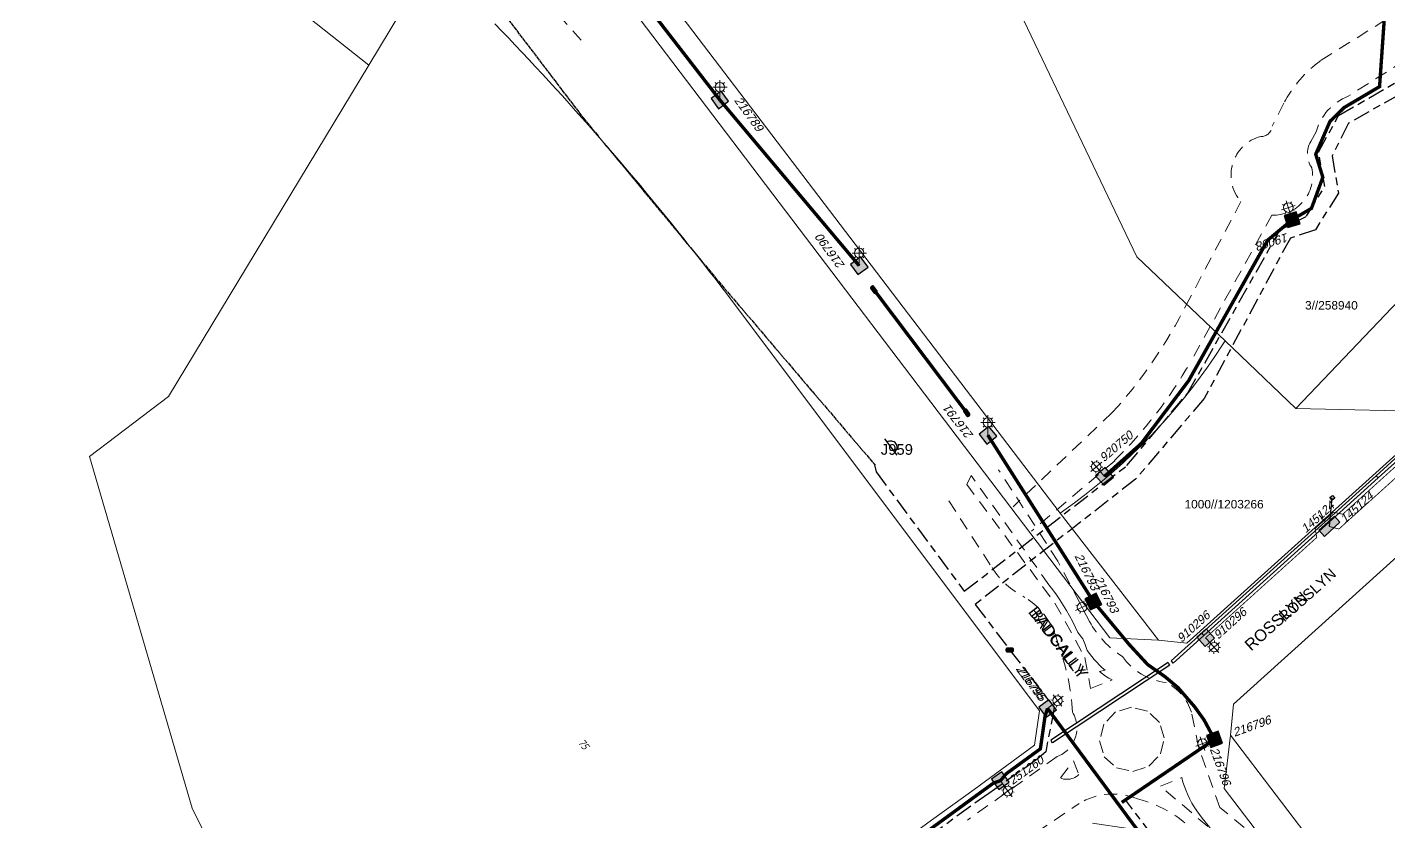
# Model space of a CAD drawing. Header units: metres. Extents: x 296308 to 298462, y 6229542 to 6231092.
# Drawn here: x 297027.9 to 297348.8, y 6230265.8 to 6230453.2 of the extents above; entities that cross this region are included whole.
import ezdxf
from ezdxf.enums import TextEntityAlignment as Align

# ---------------------------------------------------------------- set-up
doc = ezdxf.new("R2010")
doc.units = ezdxf.units.M
for name, pattern in [('Cable Exist OH', [1, 1, 0]), ('Cable Exist UG', [8.2, 4, -1.2, 1.8, -1.2]), ('Dash', [5, 3, -2]), ('IECLCENT', [15.5, 9.5, -2, 2, -2])]:
    doc.linetypes.add(name, pattern=pattern)
doc.layers.get('0').update_dxf_attribs({"color": 6})
for name, color, linetype, lineweight in [('Cadastre Developer_SP_EXT', 9, 'Continuous', 5), ('Cadastre Land Parcels_SP_EXT', 9, 'Continuous', 5), ('Cadastre Roads_SP_EXT', 94, 'Continuous', 15)]:
    doc.layers.add(name, color=color, linetype=linetype, lineweight=lineweight)
for name, color, linetype in [('Duct_SP_EXT', 7, 'Continuous'), ('Equip_HV_EXT', 7, 'Continuous'), ('Equip_SL_EXT', 7, 'Continuous'), ('Equip_SP_HV_EXT', 7, 'Continuous'), ('Equip_SP_SL_EXT', 7, 'Continuous'), ('Mains_HV_EXT', 7, 'Continuous'), ('Mains_LV_EXT', 7, 'Continuous'), ('Mains_LV_SL_EXT', 7, 'Continuous'), ('Mains_SL_EXT', 7, 'Continuous'), ('Notes_LV_MISC', 7, 'Continuous'), ('Notes_SP_MISC', 7, 'Continuous'), ('Services_SP_EXT', 7, 'Continuous'), ('SupportsUG_SP_LV_EXT', 7, 'Continuous'), ('SupportsUG_SP_LV_SL_EXT', 7, 'Continuous')]:
    doc.layers.add(name, color=color, linetype=linetype)
doc.styles.add('COLUMN_LABEL', font='arial.ttf')
doc.styles.add('iecARIAL', font='arial.ttf', dxfattribs={"height": 2})
doc.styles.add('ieISOCP', font='isocp.shx')
doc.styles.add('POLE_LABEL', font='arial.ttf')
doc.styles.get("Standard").update_dxf_attribs({"font": 'arial.ttf'})

# ---------------------------------------------------------------- blocks, each defined once
blk = doc.blocks.new('COLUMN_EXT')
blk.add_hatch(color=256).paths.add_polyline_path([(-1.49, 1.48), (-1.49, -1.49), (1.48, -1.49), (1.48, 1.48)])
blk.add_lwpolyline([(-1.49, -1.49), (1.48, -1.49), (1.48, 1.48), (-1.49, 1.48)], close=True)
at = {"style": 'COLUMN_LABEL', "oblique": 15, "flags": 8}
blk.add_attdef('ASSET_NUM', text='', height=2, dxfattribs=at).set_placement((2, 2), align=Align.BOTTOM_LEFT)
at = {"flags": 9}
for tag, style, p in [('STRUCTURE_PLANT_NUMBER', 'POLE_LABEL', (1.81, 0.03)), ('STREET_CODE', 'COLUMN_LABEL', (1.81, -0.2))]:
    blk.add_attdef(tag, text='', height=0.2, dxfattribs=dict(at, style=style)).set_placement(p, align=Align.MIDDLE_LEFT)
at = {"flags": 1}
blk.add_attdef('Z', (1.81, -2.35), '', height=0.2, dxfattribs=at)
at = {"flags": 9}
for tag, p in [('COLUMN_TYPE', (1.81, -0.4)), ('OWNED_BY', (1.81, -0.6)), ('STATE', (1.81, -0.8)), ('USAGE', (1.81, -1)), ('STREETNAME', (1.81, -1.6)), ('SUBURB', (1.81, -1.8)), ('LEGEND', (1.81, -1.2)), ('LOCATION', (1.81, -1.4)), ('NOTES', (1.81, -2))]:
    blk.add_attdef(tag, text='', height=0.2, dxfattribs=at).set_placement(p, align=Align.MIDDLE_LEFT)
blk = doc.blocks.new('PILLAR_EXT')
blk.add_hatch(color=256).paths.add_polyline_path([(-2.475, 0.99), (-2.475, -0.99), (2.475, -0.99), (2.475, 0.99)])
blk.add_lwpolyline([(-2.475, -0.99), (2.475, -0.99), (2.475, 0.99), (-2.475, 0.99)], close=True)
at = {"style": 'iecARIAL', "oblique": 15, "flags": 8}
blk.add_attdef('ASSET_NUM', text='', height=2, dxfattribs=at).set_placement((1.5, 3.5), align=Align.BOTTOM_LEFT)
for tag, p, flags in [('OWNED_BY', (0, -0.2), 9), ('STATE', (0, -0.4), 9), ('SUPPORT_TYPE', (0, -0.6), 9), ('STREETNAME', (0, -1.8), 9), ('SUBURB', (0, -2), 1), ('USAGE', (0, -0.8), 9), ('LEGEND', (0, -1), 9), ('LOCATION', (0, -1.2), 9), ('NOTES', (0, -1.4), 9), ('PARENT', (0, -1.6), 9)]:
    blk.add_attdef(tag, p, '', height=0.2, dxfattribs=dict(flags=flags))
blk = doc.blocks.new('*U169')
at = {"lineweight": 15}
for p, q in [((-1.46, 5.46), (-1.06, 5.06)), ((0, 1.75), (0, 6.25)), ((1.46, 5.46), (1.06, 5.06)), ((-2.25, 4), (2.25, 4)), ((-1.46, 2.54), (-1.06, 2.94)), ((0, 0), (0, 2.5)), ((1.46, 2.54), (1.06, 2.94))]:
    blk.add_line(p, q, dxfattribs=at)
blk.add_circle((0, 4), 1.5, dxfattribs=at)
at = {"style": 'iecARIAL', "oblique": 15, "flags": 9}
blk.add_attdef('ASSET_NUM', text='', height=2, dxfattribs=at).set_placement((1.5, 1.5), align=Align.BOTTOM_RIGHT)
for tag, p, height, flags in [('OPERATING_VOLTAGE', (0.98, -1.65), 0.2, 9), ('ORIENTATION', (0.98, -1.85), 0.2, 9), ('OWNED_BY', (0.98, -2.05), 0.2, 9), ('STATE', (0.98, -2.25), 0.2, 9), ('CONSTRUCTED_VOLTAGE', (0.98, -0.65), 0.2, 9), ('CONTROL_TYPE', (0.98, -0.85), 0.2, 9), ('LANTERN_PURPOSE', (0.98, -1.05), 0.2, 9), ('LANTERN_TYPE', (0.98, -1.25), 0.2, 9), ('NO_PHASES', (0.98, -1.45), 0.2, 9), ('USAGE', (0.98, -2.45), 0.2, 9), ('CEXIST', (0.98, -2.65), 0.2, 9), ('CNEW', (0.98, -2.85), 0.2, 9), ('CNUMBER', (0.98, -3.05), 0.2, 9), ('CREMOVE', (0.98, -3.25), 0.2, 9), ('CREPLACE', (0.98, -3.45), 0.2, 9), ('LKINGHEIGHT', (0.98, -3.65), 0.2, 9), ('LBRACKET', (0.98, -3.85), 0.2, 9), ('LBRACKETVOCAB', (0.98, -4.05), 0.2, 9), ('LCATEGORY', (0.98, -4.25), 0.2, 9), ('LCHARGE1', (0.98, -4.45), 0.2, 9), ('LNUMBER', (2.18, -3.25), 2.5, 8), ('LCHARGE1PERCENT', (0.98, -4.65), 0.2, 9), ('LCHARGE2', (0.98, -4.85), 0.2, 9), ('LCHARGE2PERCENT', (0.98, -5.05), 0.2, 9), ('LCHARGE3', (0.98, -5.25), 0.2, 9), ('LCHARGE3PERCENT', (0.98, -5.45), 0.2, 9), ('LEXIST', (0.98, -5.65), 0.2, 9), ('LLAMP', (0.98, -5.85), 0.2, 9), ('LLAMPVOCAB', (0.98, -6.05), 0.2, 9), ('LMAST', (0.98, -6.25), 0.2, 9), ('LMASTVOCAB', (0.98, -6.45), 0.2, 9), ('LNEW', (0.98, -6.65), 0.2, 9), ('LANTNUMBER', (0.98, -6.85), 0.2, 9), ('LOUTREACH', (0.98, -7.25), 0.2, 9), ('LOUTREACHVOCAB', (0.98, -7.45), 0.2, 9), ('LRATECODE', (0.98, -7.65), 0.2, 9), ('LREMOVE', (0.98, -7.85), 0.2, 9), ('LREPLACE', (0.98, -8.05), 0.2, 9), ('LTYPE', (0.98, -8.25), 0.2, 9), ('LTYPEVOCAB', (0.98, -8.45), 0.2, 9), ('LEGEND', (0.98, -8.65), 0.2, 9), ('STREETNAME', (0.98, -9.25), 0.2, 9), ('SUBURB', (0.98, -9.45), 0.2, 1), ('LOCATION', (0.98, -8.85), 0.2, 9), ('NOTES', (0.98, -9.05), 0.2, 9)]:
    blk.add_attdef(tag, p, '', height=height, dxfattribs=dict(flags=flags))
blk = doc.blocks.new('CCP_EXT')
blk.add_wipeout([(0, 0.57), (0.57, 0), (0, -0.57), (-0.57, 0)])
blk.add_lwpolyline([(-0.57, 0), (0, 0.57), (0.57, 0), (0, -0.57), (-0.57, 0)])
at = {"flags": 1}
blk.add_attdef('Z', (0, 0), '', height=0.2, dxfattribs=at)
at = {"flags": 9}
for tag, p in [('CCP_TYPE', (0, 0)), ('CONSTRUCTED_VOLTAGE', (0, -0.2)), ('OPERATING_VOLTAGE', (0, -0.6)), ('ORIENTATION', (0, -0.8)), ('OWNED_BY', (0, -1)), ('STATE', (0, -1.8)), ('NO_PHASES', (0, -0.4)), ('USAGE', (0, -1.2)), ('LEGEND', (0, -1.4)), ('LIFE_SUPPORT', (0, -1.6)), ('NOTES', (0, -2))]:
    blk.add_attdef(tag, text='', height=0.2, dxfattribs=at).set_placement(p, align=Align.MIDDLE_LEFT)
blk = doc.blocks.new('HV_STJ_EXT')
h = blk.add_hatch(color=256)
edge = h.paths.add_edge_path()
edge.add_ellipse((-0.59, 0.13), major_axis=(0.226, 0.226), ratio=1, start_angle=45, end_angle=135)
edge.add_line((-0.91, 0.13), (-0.91, -0.13))
edge.add_ellipse((-0.59, -0.13), major_axis=(0.226, 0.226), ratio=1, start_angle=135, end_angle=225)
edge.add_line((-0.59, -0.45), (0.59, -0.45))
edge.add_ellipse((0.59, -0.13), major_axis=(-0.226, 0.226), ratio=1, start_angle=135, end_angle=225)
edge.add_line((0.91, -0.13), (0.91, 0.13))
edge.add_ellipse((0.59, 0.13), major_axis=(-0.226, 0.226), ratio=1, start_angle=225, end_angle=315)
edge.add_line((0.59, 0.45), (-0.59, 0.45))
blk.add_lwpolyline([(-0.91, 0.13), (-0.91, -0.13, 0.414214), (-0.59, -0.45), (0.59, -0.45, 0.414214), (0.91, -0.13), (0.91, 0.13, 0.414214), (0.59, 0.45), (-0.59, 0.45, 0.414214)], format="xyb", close=True)
for tag, flags, p in [('ORIENTATION', 9, (1.5, 0)), ('Z', 1, (1.5, -0.8)), ('USAGE', 9, (1.5, -0.2)), ('LEGEND', 9, (1.5, -0.4)), ('NOTES', 9, (1.5, -0.6))]:
    blk.add_attdef(tag, text='', height=0.2, dxfattribs=dict(flags=flags)).set_placement(p, align=Align.MIDDLE_LEFT)
blk = doc.blocks.new('SL_STJ_EXT')
h = blk.add_hatch(color=256)
edge = h.paths.add_edge_path()
edge.add_ellipse((-0.59, 0.13), major_axis=(0.226, 0.226), ratio=1, start_angle=45, end_angle=135)
edge.add_line((-0.91, 0.13), (-0.91, -0.13))
edge.add_ellipse((-0.59, -0.13), major_axis=(0.226, 0.226), ratio=1, start_angle=135, end_angle=225)
edge.add_line((-0.59, -0.45), (0.59, -0.45))
edge.add_ellipse((0.59, -0.13), major_axis=(-0.226, 0.226), ratio=1, start_angle=135, end_angle=225)
edge.add_line((0.91, -0.13), (0.91, 0.13))
edge.add_ellipse((0.59, 0.13), major_axis=(-0.226, 0.226), ratio=1, start_angle=225, end_angle=315)
edge.add_line((0.59, 0.45), (-0.59, 0.45))
blk.add_lwpolyline([(-0.91, 0.13), (-0.91, -0.13, 0.414214), (-0.59, -0.45), (0.59, -0.45, 0.414214), (0.91, -0.13), (0.91, 0.13, 0.414214), (0.59, 0.45), (-0.59, 0.45, 0.414214)], format="xyb", close=True)
at = {"flags": 1}
blk.add_attdef('Z', (0, 0), '', height=0.2, dxfattribs=at)
at = {"flags": 9}
for tag, p in [('ORIENTATION', (0, 0)), ('USAGE', (0, -0.2)), ('LEGEND', (0, -0.4)), ('NOTES', (0, -0.6))]:
    blk.add_attdef(tag, text='', height=0.2, dxfattribs=at).set_placement(p, align=Align.MIDDLE_LEFT)
blk = doc.blocks.new('HV_USL_CLOSED_EXT')
blk.add_line((2.4, 5.5), (-2.4, 5.5))
blk.add_lwpolyline([(1.44, 5.5, 0.414214), (0, 6.94, 0.414214), (-1.44, 5.5)], format="xyb")
for tag, height, flags, p in [('ASSET_NUM', 2.5, 8, (2, 2)), ('STREET_CODE', 0.2, 9, (1.5, 0)), ('ACTUAL_STATUS', 0.2, 9, (1.5, -0.2)), ('CONSTRUCTED_VOLTAGE', 0.2, 9, (1.5, -0.4)), ('OPERATING_VOLTAGE', 0.2, 9, (1.5, -0.8)), ('ORIENTATION', 0.2, 9, (1.5, -1)), ('OWNED_BY', 0.2, 9, (1.5, -1.2)), ('OPERATED_BY', 0.2, 9, (1.5, -1.4)), ('STATE', 0.2, 9, (1.5, -1.8)), ('SWITCH_TYPE', 0.2, 9, (1.5, -2)), ('STREETNAME', 0.2, 9, (1.5, -2.8)), ('SUBURB', 0.2, 9, (1.5, -3)), ('NO_PHASES', 0.2, 9, (1.5, -0.6)), ('MAINTAINED_BY', 0.2, 9, (1.5, -1.6)), ('USAGE', 0.2, 9, (1.5, -2.2)), ('LEGEND', 0.2, 9, (1.5, -2.4)), ('LOCATION', 0.2, 9, (1.5, -2.6)), ('NOTES', 0.2, 9, (1.5, -3.2)), ('Z', 0.2, 1, (1.5, -3.6)), ('LABEL_ALIGNMENT', 0.2, 9, (1.5, -3.4))]:
    blk.add_attdef(tag, text='', height=height, dxfattribs=dict(flags=flags)).set_placement(p, align=Align.MIDDLE_LEFT)

msp = doc.modelspace()

# ---------------------------------------------------------------- linework, layer by layer
at = {"layer": 'Cadastre Developer_SP_EXT', "linetype": 'Dash'}
for points in [[(297158.44, 6230450.07, 0.02924), (297134.79, 6230474.04)], [(297332.74, 6230445.29, 0.109988), (297324.01, 6230435.24)], [(297339.23, 6230436.91, 0.233641), (297331.65, 6230428.49)], [(297321.31, 6230429.81, -0.412485), (297318.6, 6230427.41)], [(297318.6, 6230427.41, 0.55485), (297313.94, 6230412.05)], [(297330.4, 6230426.22, 0.29293), (297330.62, 6230420.01)], [(297330.62, 6230420.01, -0.491471), (297321.23, 6230408.86)], [(297301.19, 6230387.94, -0.06832), (297283.62, 6230362.31)], [(297301.99, 6230374.09, -0.06821), (297284.13, 6230350.98)], [(297255.26, 6230325.75, 0.132165), (297262.97, 6230318.74)], [(297262.97, 6230318.74, -0.206761), (297270.84, 6230307.7)], [(297286.03, 6230304.79, -0.130994), (297278.25, 6230313.06)], [(297270.84, 6230307.7, -0.077461), (297274.23, 6230291.68)], [(297296.34, 6230298.68, -0.217454), (297286.03, 6230304.79)], [(297302.26, 6230291.7, 0.197576), (297296.34, 6230298.68)], [(297274.23, 6230291.68, -0.468519), (297270.63, 6230281.21)], [(297275.8, 6230270.11, -0.240504), (297289.58, 6230271.23)], [(297289.58, 6230271.23, -0.159566), (297304.25, 6230262.08)]]:
    msp.add_lwpolyline(points, format="xyb", dxfattribs=at)
for points in [[(297352.31, 6230457.62), (297332.74, 6230445.29)], [(297360.91, 6230450.55), (297339.23, 6230436.91)], [(297324.01, 6230435.24), (297321.31, 6230429.81)], [(297331.65, 6230428.49), (297330.4, 6230426.22)], [(297313.94, 6230412.05), (297301.19, 6230387.94)], [(297321.23, 6230408.86), (297301.99, 6230374.09)], [(297283.62, 6230362.31), (297260.21, 6230340.11)], [(297278.25, 6230313.06), (297270.79, 6230327.26), (297256.81, 6230348.83)], [(297284.19, 6230350.94), (297264.56, 6230334.38)], [(297283.59, 6230299.28), (297282.8, 6230299.71), (297282.04, 6230300.18), (297281.29, 6230300.69), (297280.57, 6230301.23), (297281.94, 6230301.54), (297281.26, 6230302.15), (297280.61, 6230302.78), (297279.98, 6230303.43), (297279.37, 6230304.1), (297278.79, 6230304.79), (297278.23, 6230305.5), (297277.69, 6230306.23), (297277.19, 6230307.6), (297276.65, 6230308.97), (297275.46, 6230310.45), (297274.84, 6230311.78), (297274.2, 6230313.1), (297273.51, 6230314.39), (297272.8, 6230315.66), (297272.04, 6230316.92), (297271.25, 6230318.15), (297270.43, 6230319.36), (297269.58, 6230320.55), (297268.69, 6230321.71), (297250.33, 6230347.5), (297249.3, 6230345.37), (297270.1, 6230317.4), (297277.18, 6230304.57), (297278.46, 6230297.29), (297283.59, 6230299.28)], [(297245.08, 6230341.51), (297255.26, 6230325.75)], [(297295.86, 6230285.59), (297294.73, 6230289.27), (297291.91, 6230291.93), (297288.15, 6230292.87), (297284.4, 6230291.76), (297281.64, 6230288.84), (297280.63, 6230284.95), (297281.7, 6230281.18), (297284.59, 6230278.53), (297288.49, 6230277.71), (297292.26, 6230278.92), (297294.99, 6230281.84), (297295.86, 6230285.59)], [(297407.6, 6230146.61), (297318.53, 6230261.28), (297308.97, 6230269.24), (297303.96, 6230283.35), (297302.26, 6230291.7)], [(297270.63, 6230281.21), (297249.48, 6230266.24)], [(297271.39, 6230276.17), (297274.5, 6230280.19), (297275.71, 6230276.95), (297275.44, 6230276.7), (297275.14, 6230276.48), (297274.82, 6230276.29), (297274.47, 6230276.13), (297274.1, 6230276), (297273.72, 6230275.92), (297273.33, 6230275.86), (297272.93, 6230275.85), (297272.53, 6230275.86), (297272.12, 6230275.92), (297271.71, 6230276), (297271.39, 6230276.17)], [(297294.94, 6230274.26), (297299.97, 6230276.26), (297300.26, 6230275.21), (297300.6, 6230274.17), (297300.99, 6230273.16), (297301.42, 6230272.17), (297301.89, 6230271.2), (297302.4, 6230270.25), (297302.94, 6230269.32), (297303.52, 6230268.41), (297304.13, 6230267.52), (297304.78, 6230266.66), (297305.47, 6230265.81), (297306.19, 6230264.96), (297411.55, 6230131.93)], [(297406.3, 6230135.38), (297306.15, 6230264.7), (297294.94, 6230274.26)], [(297257.47, 6230257.78), (297275.8, 6230270.11)]]:
    msp.add_lwpolyline(points, dxfattribs=at)
at = {"layer": 'Cadastre Land Parcels_SP_EXT', "linetype": 'Continuous'}
for points in [[(297093.58, 6230215.02), (297066.74, 6230269.05), (297042.55, 6230351.98), (297061.18, 6230366.07), (297108.37, 6230444.24), (297038.05, 6230499.94)], [(297038.05, 6230499.94), (297108.37, 6230444.24), (297123.23, 6230468.85)], [(297171.14, 6230470.12), (297271.33, 6230338.62), (297274.67, 6230341.06), (297277.07, 6230342.86), (297279.44, 6230344.71), (297281.76, 6230346.61), (297284.04, 6230348.57), (297286.28, 6230350.57), (297288.47, 6230352.62), (297290.62, 6230354.71), (297292.72, 6230356.85), (297294.78, 6230359.04), (297296.79, 6230361.27), (297298.75, 6230363.55), (297300.66, 6230365.86), (297302.51, 6230368.22), (297304.32, 6230370.62), (297306.07, 6230373.05), (297307.77, 6230375.53), (297309.42, 6230378.04), (297310.18, 6230379.23), (297289.4, 6230399.05), (297249.89, 6230481.75)], [(297249.89, 6230481.75), (297289.4, 6230399.05), (297310.18, 6230379.23), (297326.91, 6230363.28), (297356.02, 6230393.86), (297387.45, 6230459.06)], [(297123.23, 6230468.85), (297108.37, 6230444.24), (297061.18, 6230366.07), (297042.55, 6230351.98), (297066.74, 6230269.05), (297093.58, 6230215.02)], [(297216.08, 6230247.98), (297241.03, 6230266.18), (297251.02, 6230273.48), (297265.26, 6230283.87), (297266.42, 6230291.97), (297192.72, 6230390.28), (297191.31, 6230392.13), (297189.89, 6230393.98), (297188.46, 6230395.83), (297187.03, 6230397.67), (297185.59, 6230399.51), (297184.15, 6230401.34), (297182.69, 6230403.17), (297181.24, 6230404.99), (297179.77, 6230406.81), (297178.31, 6230408.62), (297176.83, 6230410.43), (297175.35, 6230412.23), (297173.86, 6230414.03), (297172.37, 6230415.82), (297170.87, 6230417.61), (297169.37, 6230419.39), (297167.86, 6230421.17), (297166.34, 6230422.94), (297164.82, 6230424.71), (297163.29, 6230426.47), (297161.75, 6230428.23), (297160.21, 6230429.99), (297158.67, 6230431.73), (297157.12, 6230433.48), (297155.56, 6230435.21), (297154, 6230436.95), (297152.43, 6230438.67), (297150.85, 6230440.39), (297149.27, 6230442.11), (297147.69, 6230443.82), (297146.1, 6230445.53), (297144.5, 6230447.23), (297142.9, 6230448.93), (297141.29, 6230450.62), (297139.67, 6230452.3), (297138.05, 6230453.98)], [(297361.71, 6230362.49), (297326.9, 6230363.28), (297310.18, 6230379.23), (297309.42, 6230378.04), (297307.77, 6230375.53), (297306.07, 6230373.05), (297304.32, 6230370.62), (297302.51, 6230368.22), (297300.65, 6230365.86), (297298.74, 6230363.55), (297296.79, 6230361.27), (297294.78, 6230359.04), (297292.72, 6230356.85), (297290.62, 6230354.71), (297288.47, 6230352.62), (297286.28, 6230350.57), (297284.04, 6230348.57), (297281.76, 6230346.61), (297279.44, 6230344.71), (297277.07, 6230342.86), (297274.67, 6230341.06), (297271.33, 6230338.62), (297294.49, 6230308.62), (297301.21, 6230307.97), (297361.71, 6230362.49)]]:
    msp.add_lwpolyline(points, dxfattribs=at)
for points in [[(297271.33, 6230338.62), (297171.14, 6230470.12), (297166.86, 6230462.24), (297167.61, 6230461.25), (297283.06, 6230309.18), (297294.49, 6230308.62), (297271.33, 6230338.62)], [(297400.21, 6230397.22), (297400.59, 6230397.61), (297400.98, 6230398), (297401.37, 6230398.39), (297401.77, 6230398.77), (297402.17, 6230399.15), (297402.57, 6230399.52), (297398.41, 6230431.93), (297401.54, 6230454.56), (297398.98, 6230455.25), (297396.06, 6230456.1), (297393.17, 6230457.02), (297390.3, 6230458), (297387.45, 6230459.06), (297356.02, 6230393.86), (297326.9, 6230363.28), (297361.71, 6230362.49), (297400.21, 6230397.22)], [(297348.96, 6230248.53), (297371.61, 6230268.96), (297419.74, 6230312.37), (297381.97, 6230356.5), (297312.17, 6230293.56), (297311.48, 6230286.22), (297343.74, 6230243.83), (297348.96, 6230248.53)], [(297417.23, 6230147.09), (297343.74, 6230243.83), (297311.48, 6230286.22), (297309.99, 6230273.71), (297410.44, 6230141.92), (297417.23, 6230147.09)]]:
    msp.add_lwpolyline(points, close=True, dxfattribs=at)
at = {"layer": 'Cadastre Roads_SP_EXT', "linetype": 'Continuous'}
for points in [[(297294.49, 6230308.62), (297283.06, 6230309.18), (297167.61, 6230461.25), (297166.86, 6230462.24), (297082.75, 6230527.59), (297082.75, 6230527.59)], [(297138.05, 6230453.98), (297139.67, 6230452.3), (297141.29, 6230450.62), (297142.9, 6230448.93), (297144.5, 6230447.23), (297146.1, 6230445.53), (297147.69, 6230443.82), (297149.27, 6230442.11), (297150.85, 6230440.39), (297152.43, 6230438.67), (297154, 6230436.95), (297155.56, 6230435.21), (297157.12, 6230433.48), (297158.67, 6230431.73), (297160.21, 6230429.99), (297161.75, 6230428.23), (297163.29, 6230426.47), (297164.82, 6230424.71), (297166.34, 6230422.94), (297167.86, 6230421.17), (297169.37, 6230419.39), (297170.87, 6230417.61), (297172.37, 6230415.82), (297173.86, 6230414.03), (297175.35, 6230412.23), (297176.83, 6230410.43), (297178.31, 6230408.62), (297179.77, 6230406.81), (297181.24, 6230404.99), (297182.69, 6230403.17), (297184.15, 6230401.34), (297185.59, 6230399.51), (297187.03, 6230397.67), (297188.46, 6230395.83), (297189.89, 6230393.98), (297191.31, 6230392.13), (297192.72, 6230390.28), (297266.42, 6230291.97)], [(297266.42, 6230291.97), (297265.26, 6230283.87), (297251.02, 6230273.48), (297241.03, 6230266.18)], [(297278.92, 6230265.49), (297287.34, 6230264.24), (297293.27, 6230256.42), (297300.5, 6230246.88), (297306.63, 6230238.81), (297314.5, 6230228.42), (297334.75, 6230201.71), (297345.56, 6230187.33), (297355.57, 6230173.98), (297414.05, 6230097.61), (297423.16, 6230104.89), (297432.87, 6230112.66), (297410.44, 6230141.92), (297309.99, 6230273.71), (297311.48, 6230286.22)], [(297241.03, 6230266.18), (297216.08, 6230247.98)]]:
    msp.add_lwpolyline(points, dxfattribs=at)
at = {"layer": 'Duct_SP_EXT'}
for p, q in [((297345.82, 6230347.42), (297352.02, 6230353.02)), ((297346.3, 6230346.89), (297352.5, 6230352.49)), ((297345.82, 6230347.42), (297346.06, 6230347.15)), ((297346.3, 6230346.89), (297346.06, 6230347.15)), ((297297.52, 6230303.79), (297304.69, 6230310.27)), ((297298, 6230303.25), (297305.18, 6230309.74)), ((297304.69, 6230310.27), (297304.93, 6230310)), ((297304.69, 6230310.27), (297304.93, 6230310)), ((297305.18, 6230309.74), (297304.93, 6230310)), ((297305.18, 6230309.74), (297304.93, 6230310)), ((297296.75, 6230303.35), (297269.1, 6230285.08)), ((297296.75, 6230303.35), (297296.95, 6230303.05)), ((297297.15, 6230302.75), (297296.95, 6230303.05)), ((297297.52, 6230303.79), (297297.76, 6230303.52)), ((297298, 6230303.25), (297297.76, 6230303.52)), ((297297.15, 6230302.75), (297269.5, 6230284.48)), ((297269.1, 6230285.08), (297269.3, 6230284.78)), ((297269.5, 6230284.48), (297269.3, 6230284.78))]:
    msp.add_line(p, q, dxfattribs=at)
at = {"layer": 'Mains_HV_EXT', "linetype": 'Cable Exist OH'}
msp.add_lwpolyline([(296936.89, 6230599.54), (296993.02, 6230568), (297056.83, 6230530.03), (297119.9, 6230482.97), (297158.96, 6230431.7), (297190.06, 6230394.11), (297227.71, 6230349.92)], dxfattribs=at)
at = {"layer": 'Mains_HV_EXT', "linetype": 'Cable Exist UG'}
msp.add_lwpolyline([(297259.42, 6230306.4), (297269.93, 6230292.75), (297267.92, 6230282.31), (297265.92, 6230280.57), (297261.9, 6230277.73), (297257.2, 6230274.41), (297254.49, 6230272.5), (297250.24, 6230269.49), (297211.6, 6230241.29), (297202.86, 6230236.37), (297196.46, 6230233.15), (297194.2, 6230232.13), (297190.87, 6230230.76), (297188.49, 6230229.88), (297184.84, 6230228.62), (297179.13, 6230233.18)], dxfattribs=at)
at = {"layer": 'Mains_LV_EXT', "linetype": 'IECLCENT', "lineweight": 30, "ltscale": 0.5, "const_width": 0.2, "flags": 128}
msp.add_lwpolyline([(297326, 6230407.77), (297330.57, 6230410.46), (297333.24, 6230417.79), (297331.56, 6230423.2), (297334.92, 6230430.95), (297337.92, 6230434.02), (297346.61, 6230439.15), (297347.87, 6230457.19)], dxfattribs=at)
at = {"layer": 'Mains_SL_EXT', "linetype": 'Cable Exist UG'}
for points in [[(297191.11, 6230436.01), (297168.05, 6230465.82)], [(297347.87, 6230457.19), (297346.61, 6230439.15), (297338.25, 6230434.21), (297334.92, 6230430.95), (297331.56, 6230423.2), (297333.24, 6230417.79), (297330.57, 6230410.46), (297326, 6230407.77)], [(297223.96, 6230396.92), (297191.11, 6230436.01)], [(297281.78, 6230347.27), (297290.4, 6230354.98), (297301.6, 6230369.81), (297320.27, 6230402.98), (297326, 6230407.77)], [(297249.3, 6230362.26), (297227.41, 6230391.3)], [(297279.16, 6230317.76), (297254.28, 6230356.98)], [(297307.7, 6230285.27), (297305.24, 6230289.85), (297303.04, 6230292.92), (297299.13, 6230297.44), (297295.98, 6230300.09), (297291.94, 6230302.91), (297287.48, 6230307.76), (297279.16, 6230317.76)], [(297257.26, 6230275.53), (297258.62, 6230277.16), (297258.62, 6230277.16), (297266.66, 6230283.03), (297267.77, 6230290.79), (297268.35, 6230292.56)], [(297268.34, 6230292.57), (297288.6, 6230265.17), (297307.05, 6230240.96), (297308.38, 6230240.07)], [(297308.39, 6230240), (297308.21, 6230242.73), (297286.7, 6230270.98), (297307.7, 6230285.27)], [(297211.43, 6230242.38), (297212.63, 6230243.85), (297212.63, 6230243.85), (297213.01, 6230244.09), (297213.8, 6230244.61), (297214.59, 6230245.13), (297215.38, 6230245.67), (297216.17, 6230246.21), (297216.95, 6230246.76), (297241.91, 6230264.97), (297251.91, 6230272.27), (297255.57, 6230274.93), (297257.27, 6230275.55)]]:
    msp.add_lwpolyline(points, dxfattribs=at)
at = {"layer": 'Notes_SP_MISC', "const_width": 0.8}
for points in [[(297191.11, 6230436.01), (297168.05, 6230465.82)], [(297347.87, 6230457.19), (297346.61, 6230439.15), (297338.25, 6230434.21), (297334.92, 6230430.95), (297331.56, 6230423.2), (297333.24, 6230417.79), (297330.57, 6230410.46), (297326, 6230407.77)], [(297223.96, 6230396.92), (297191.11, 6230436.01)], [(297281.78, 6230347.27), (297290.4, 6230354.98), (297301.6, 6230369.81), (297320.27, 6230402.98), (297326, 6230407.77)], [(297249.3, 6230362.26), (297227.41, 6230391.3)], [(297279.16, 6230317.76), (297254.28, 6230356.98)], [(297307.7, 6230285.27), (297305.24, 6230289.85), (297303.04, 6230292.92), (297299.13, 6230297.44), (297295.98, 6230300.09), (297291.94, 6230302.91), (297287.48, 6230307.76), (297279.16, 6230317.76)], [(297257.26, 6230275.53), (297258.62, 6230277.16), (297258.62, 6230277.16), (297266.66, 6230283.03), (297267.77, 6230290.79), (297268.35, 6230292.56)], [(297268.34, 6230292.57), (297288.6, 6230265.17), (297307.05, 6230240.96), (297308.38, 6230240.07)], [(297285.84, 6230270.39), (297307.7, 6230285.27)], [(297211.43, 6230242.38), (297212.63, 6230243.85), (297212.63, 6230243.85), (297213.01, 6230244.09), (297213.8, 6230244.61), (297214.59, 6230245.13), (297215.38, 6230245.67), (297216.17, 6230246.21), (297216.95, 6230246.76), (297241.91, 6230264.97), (297251.91, 6230272.27), (297255.57, 6230274.93), (297257.27, 6230275.55)]]:
    msp.add_lwpolyline(points, dxfattribs=at)
at = {"layer": 'Notes_SP_MISC', "linetype": 'Cable Exist UG'}
msp.add_lwpolyline([(297333.83, 6230336.57), (297332.41, 6230338.15)], dxfattribs=at)

# ---------------------------------------------------------------- block references
at = {"layer": 'Equip_HV_EXT'}
msp.add_blockref('HV_STJ_EXT', (297259.45, 6230306.35), dxfattribs=at)
at = {"layer": 'Equip_SL_EXT'}
for p, rotation in [((297227.41, 6230391.3), 125.7947704548264), ((297249.3, 6230362.26), 304.9778625310875)]:
    msp.add_blockref('SL_STJ_EXT', p, dxfattribs=dict(at, rotation=rotation))
at = {"layer": 'Equip_SP_HV_EXT'}
ref = msp.add_blockref('HV_USL_CLOSED_EXT', (297227.05, 6230350.86), dxfattribs=dict(at, rotation=306.9539707413355))
ref.add_attrib('ASSET_NUM', 'J959', dxfattribs={"layer": '0', "height": 2.5}).set_placement((297229.05, 6230351.61), align=Align.BOTTOM_LEFT)
at = {"layer": 'Equip_SP_SL_EXT', "xscale": 0.75, "yscale": 0.75, "zscale": 0.75}
for p in [(297191.11, 6230436.01), (297223.96, 6230396.92), (297254.28, 6230356.98)]:
    msp.add_blockref('*U169', p, dxfattribs=at)
for p, rotation in [((297326, 6230407.77), 17.17088797805846), ((297281.78, 6230347.26), 40.45827788214101), ((297279.17, 6230317.76), 116.5579486162267), ((297279.17, 6230317.76), 116.5579486162267), ((297305.6, 6230309.23), 222.0614109665829), ((297268.31, 6230292.56), 307.5990003604199), ((297268.31, 6230292.56), 307.5990003604199), ((297307.7, 6230285.27), 109.9846748512846), ((297257.24, 6230275.52), 215.7793744540031)]:
    msp.add_blockref('*U169', p, dxfattribs=dict(at, rotation=rotation))
at = {"layer": 'Notes_LV_MISC'}
ref = msp.add_blockref('COLUMN_EXT', (297191.11, 6230436.01), dxfattribs=dict(at, rotation=306.0627990417246))
ref.add_attrib('ASSET_NUM', '216789', dxfattribs={"layer": '0', "height": 2, "rotation": 306.0628, "style": 'COLUMN_LABEL', "oblique": 15}).set_placement((297193.9, 6230435.57), align=Align.BOTTOM_LEFT)
ref = msp.add_blockref('COLUMN_EXT', (297326, 6230407.77), dxfattribs=dict(at, rotation=197.1708879665381))
ref.add_attrib('ASSET_NUM', '19008', dxfattribs={"layer": '0', "height": 2, "rotation": 197.1709, "style": 'COLUMN_LABEL', "oblique": 15}).set_placement((297324.68, 6230405.27), align=Align.BOTTOM_LEFT)
ref = msp.add_blockref('COLUMN_EXT', (297223.96, 6230396.92), dxfattribs=dict(at, rotation=125.9058151322634))
ref.add_attrib('ASSET_NUM', '216790', dxfattribs={"layer": '0', "height": 2, "rotation": 125.9058, "style": 'COLUMN_LABEL', "oblique": 15}).set_placement((297221.17, 6230397.37), align=Align.BOTTOM_LEFT)
ref = msp.add_blockref('COLUMN_EXT', (297254.28, 6230356.98), dxfattribs=dict(at, rotation=127.9066201311333))
ref.add_attrib('ASSET_NUM', '216791', dxfattribs={"layer": '0', "height": 2, "rotation": 127.9066, "style": 'COLUMN_LABEL', "oblique": 15}).set_placement((297251.48, 6230357.33), align=Align.BOTTOM_LEFT)
ref = msp.add_blockref('COLUMN_EXT', (297281.78, 6230347.26), dxfattribs=dict(at, rotation=40.45827804434376))
ref.add_attrib('ASSET_NUM', '920750', dxfattribs={"layer": '0', "height": 2, "rotation": 40.4583, "style": 'COLUMN_LABEL', "oblique": 15}).set_placement((297282.01, 6230350.08), align=Align.BOTTOM_LEFT)
ref = msp.add_blockref('COLUMN_EXT', (297279.16, 6230317.76), dxfattribs=dict(at, rotation=296.5473706281009))
ref.add_attrib('ASSET_NUM', '216793', dxfattribs={"layer": '0', "height": 2, "rotation": 296.5474, "style": 'COLUMN_LABEL', "oblique": 15}).set_placement((297278.71, 6230322.93), align=Align.BOTTOM_LEFT)
ref = msp.add_blockref('COLUMN_EXT', (297305.6, 6230309.23), dxfattribs=dict(at, rotation=42.06766783262053))
ref.add_attrib('ASSET_NUM', '910296', dxfattribs={"layer": '0', "height": 2, "rotation": 42.0677, "style": 'COLUMN_LABEL', "oblique": 15}).set_placement((297300.32, 6230307.51), align=Align.BOTTOM_LEFT)
ref = msp.add_blockref('COLUMN_EXT', (297268.36, 6230292.54), dxfattribs=dict(at, rotation=306.919418871482))
ref.add_attrib('ASSET_NUM', '216795', dxfattribs={"layer": '0', "height": 2, "rotation": 306.9194, "style": 'COLUMN_LABEL', "oblique": 15}).set_placement((297260.5, 6230301.15), align=Align.BOTTOM_LEFT)
ref = msp.add_blockref('COLUMN_EXT', (297307.7, 6230285.27), dxfattribs=dict(at, rotation=289.9888319138302))
ref.add_attrib('ASSET_NUM', '216796', dxfattribs={"layer": '0', "height": 2, "rotation": 289.9888, "style": 'COLUMN_LABEL', "oblique": 15}).set_placement((297306.01, 6230282.78), align=Align.BOTTOM_LEFT)
ref = msp.add_blockref('COLUMN_EXT', (297257.24, 6230275.52), dxfattribs=dict(at, rotation=35.77937445400313))
ref.add_attrib('ASSET_NUM', '251260', dxfattribs={"layer": '0', "height": 2, "rotation": 35.7794, "style": 'COLUMN_LABEL', "oblique": 15}).set_placement((297260.44, 6230273.97), align=Align.BOTTOM_LEFT)
at = {"layer": 'SupportsUG_SP_LV_EXT'}
ref = msp.add_blockref('PILLAR_EXT', (297334.78, 6230335.51), dxfattribs=dict(at, rotation=42.067424144057))
ref.add_attrib('ASSET_NUM', '145124', dxfattribs={"layer": '0', "height": 2, "rotation": 42.0674, "style": 'iecARIAL', "oblique": 15}).set_placement((297338.82, 6230335.61), align=Align.BOTTOM_LEFT)
at = {"layer": 'SupportsUG_SP_LV_SL_EXT'}
ref = msp.add_blockref('COLUMN_EXT', (297191.11, 6230436.01), dxfattribs=dict(at, rotation=306.0627990417246))
ref.add_attrib('ASSET_NUM', '216789', dxfattribs={"layer": '0', "height": 2, "rotation": 306.0628, "style": 'COLUMN_LABEL', "oblique": 15}).set_placement((297193.9, 6230435.57), align=Align.BOTTOM_LEFT)
ref = msp.add_blockref('COLUMN_EXT', (297326, 6230407.77), dxfattribs=dict(at, rotation=197.1708879665381))
ref.add_attrib('ASSET_NUM', '19008', dxfattribs={"layer": '0', "height": 2, "rotation": 197.1709, "style": 'COLUMN_LABEL', "oblique": 15}).set_placement((297324.68, 6230405.27), align=Align.BOTTOM_LEFT)
ref = msp.add_blockref('COLUMN_EXT', (297223.96, 6230396.92), dxfattribs=dict(at, rotation=125.9058151322634))
ref.add_attrib('ASSET_NUM', '216790', dxfattribs={"layer": '0', "height": 2, "rotation": 125.9058, "style": 'COLUMN_LABEL', "oblique": 15}).set_placement((297221.17, 6230397.37), align=Align.BOTTOM_LEFT)
ref = msp.add_blockref('COLUMN_EXT', (297254.28, 6230356.98), dxfattribs=dict(at, rotation=127.9066201311333))
ref.add_attrib('ASSET_NUM', '216791', dxfattribs={"layer": '0', "height": 2, "rotation": 127.9066, "style": 'COLUMN_LABEL', "oblique": 15}).set_placement((297251.48, 6230357.33), align=Align.BOTTOM_LEFT)
ref = msp.add_blockref('COLUMN_EXT', (297281.78, 6230347.26), dxfattribs=dict(at, rotation=40.45827804434376))
ref.add_attrib('ASSET_NUM', '920750', dxfattribs={"layer": '0', "height": 2, "rotation": 40.4583, "style": 'COLUMN_LABEL', "oblique": 15}).set_placement((297282.01, 6230350.08), align=Align.BOTTOM_LEFT)
ref = msp.add_blockref('COLUMN_EXT', (297279.16, 6230317.76), dxfattribs=dict(at, rotation=296.5473706281009))
ref.add_attrib('ASSET_NUM', '216793', dxfattribs={"layer": '0', "height": 2, "rotation": 296.5474, "style": 'COLUMN_LABEL', "oblique": 15}).set_placement((297274.11, 6230328.24), align=Align.BOTTOM_LEFT)
ref = msp.add_blockref('COLUMN_EXT', (297305.6, 6230309.23), dxfattribs=dict(at, rotation=42.06766783262053))
ref.add_attrib('ASSET_NUM', '910296', dxfattribs={"layer": '0', "height": 2, "rotation": 42.0677, "style": 'COLUMN_LABEL', "oblique": 15}).set_placement((297308.95, 6230308.26), align=Align.BOTTOM_LEFT)
ref = msp.add_blockref('COLUMN_EXT', (297268.36, 6230292.54), dxfattribs=dict(at, rotation=306.919418871482))
ref.add_attrib('ASSET_NUM', '216795', dxfattribs={"layer": '0', "height": 2, "rotation": 306.9194, "style": 'COLUMN_LABEL', "oblique": 15}).set_placement((297260.29, 6230301.53), align=Align.BOTTOM_LEFT)
ref = msp.add_blockref('COLUMN_EXT', (297307.7, 6230285.27), dxfattribs=dict(at, rotation=289.9888319138302))
ref.add_attrib('ASSET_NUM', '216796', dxfattribs={"layer": '0', "height": 2, "rotation": 19.9888, "style": 'COLUMN_LABEL', "oblique": 15}).set_placement((297312.64, 6230285.3), align=Align.BOTTOM_LEFT)
ref = msp.add_blockref('COLUMN_EXT', (297257.24, 6230275.52), dxfattribs=dict(at, rotation=35.77937445400313))
ref.add_attrib('ASSET_NUM', '251260', dxfattribs={"layer": '0', "height": 2, "rotation": 35.7794, "style": 'COLUMN_LABEL', "oblique": 15}).set_placement((297260.44, 6230273.97), align=Align.BOTTOM_LEFT)

# ---------------------------------------------------------------- texts
at = {"layer": 'Cadastre Land Parcels_SP_EXT', "style": 'ieISOCP', "oblique": 15}
msp.add_text('75', height=1.8, rotation=307.6649, dxfattribs=at).set_placement((297157.56, 6230284.5))
at = {"layer": 'Cadastre Land Parcels_SP_EXT', "char_height": 2, "attachment_point": 2, "style": 'iecARIAL'}
for s, insert in [('3//258940', (297335.26, 6230388.6)), ('1000//1203266', (297309.97, 6230341.71))]:
    msp.add_mtext(s, dxfattribs=dict(at, insert=insert))
at = {"layer": 'Cadastre Roads_SP_EXT'}
for s, rotation, p in [('ROSSLYN', 42.0462, (297322.24, 6230313.11)), ('BADGALLY', 307.3125, (297270.9, 6230308.05))]:
    msp.add_text(s, height=2.75, rotation=rotation, dxfattribs=at).set_placement(p, align=Align.MIDDLE_CENTER)
at = {"layer": 'Notes_LV_MISC'}
for s, rotation, p in [('ROSSLYN', 42.0462, (297329.58, 6230319.3)), ('BADGALLY', 307.3125, (297270.9, 6230308.05))]:
    msp.add_text(s, height=2.5, rotation=rotation, dxfattribs=at).set_placement(p, align=Align.MIDDLE_CENTER)

# ---------------------------------------------------------------- next in the draw order: block references
at = {"layer": 'Services_SP_EXT', "rotation": 264.067424249946}
msp.add_blockref('CCP_EXT', (297335.47, 6230342.21), dxfattribs=at)

# ---------------------------------------------------------------- next in the draw order: linework, layer by layer
at = {"layer": 'Cadastre Roads_SP_EXT', "linetype": 'Continuous'}
for points in [[(297361.71, 6230362.49), (297301.21, 6230307.97), (297294.49, 6230308.62)], [(297311.48, 6230286.22), (297312.17, 6230293.56), (297381.97, 6230356.5)]]:
    msp.add_lwpolyline(points, dxfattribs=at)
at = {"layer": 'Duct_SP_EXT'}
for p, q in [((297304.69, 6230310.27), (297345.82, 6230347.42)), ((297305.18, 6230309.74), (297346.3, 6230346.89))]:
    msp.add_line(p, q, dxfattribs=at)
at = {"layer": 'Mains_HV_EXT', "linetype": 'Cable Exist UG'}
for points in [[(297582.57, 6230587.25), (297566, 6230561.19), (297559.28, 6230548.17), (297542.89, 6230517.8), (297537.69, 6230509.59), (297524.3, 6230492.47), (297511.46, 6230480.95), (297500.82, 6230473.36), (297477.03, 6230461.3), (297450.09, 6230454.84), (297428.47, 6230453.88), (297411.06, 6230455.55), (297390.54, 6230460.97), (297381.32, 6230464.61), (297372.63, 6230449.34), (297339.27, 6230430.5), (297335.43, 6230422.82), (297336.9, 6230414.05), (297331.49, 6230405.4), (297325.58, 6230403.46), (297305.27, 6230365.6), (297289.1, 6230346.6), (297251.27, 6230317.08), (297259.48, 6230306.31)], [(297227.57, 6230349.98), (297227.94, 6230348.3), (297248.72, 6230320.19), (297287.05, 6230349.83), (297301.36, 6230366.84), (297323.1, 6230405.31), (297329.42, 6230408.63), (297333.7, 6230415.62), (297332.22, 6230423.69), (297336.97, 6230432.36), (297371.05, 6230452.02), (297383.9, 6230475.97), (297362.24, 6230489.85), (297346.31, 6230506.21), (297350.97, 6230512.67)]]:
    msp.add_lwpolyline(points, dxfattribs=at)
at = {"layer": 'Mains_LV_EXT', "linetype": 'IECLCENT', "lineweight": 30, "ltscale": 0.5, "const_width": 0.2, "flags": 128}
msp.add_lwpolyline([(297453.3, 6230393.41), (297451.1, 6230393.02), (297451.1, 6230393.02, -0.01017), (297448.45, 6230397.51), (297448.45, 6230397.51), (297444.84, 6230395.51), (297444.84, 6230395.51), (297441.02, 6230403.74), (297442.44, 6230407.97), (297442.44, 6230407.97), (297428.24, 6230425.73), (297426.98, 6230427.38), (297426.98, 6230427.38), (297412.94, 6230415.3), (297412.94, 6230415.3), (297412.39, 6230405.73), (297407.6, 6230399.92), (297405.6, 6230397.49), (297403.18, 6230394.55), (297395.31, 6230387.46), (297369.37, 6230364.04), (297345.82, 6230342.78), (297337.04, 6230334.86), (297334.72, 6230335.46)], format="xyb", dxfattribs=at)
at = {"layer": 'Mains_LV_SL_EXT', "linetype": 'IECLCENT', "lineweight": 15, "ltscale": 0.5, "const_width": 0.2, "flags": 128}
msp.add_lwpolyline([(297355.6, 6230354.32), (297352.86, 6230351.84), (297352.86, 6230351.84), (297344.48, 6230344.27), (297337.95, 6230338.34), (297335.76, 6230338.81), (297331.42, 6230334.96), (297331.81, 6230332.87), (297306.79, 6230310.26), (297305.6, 6230309.23)], dxfattribs=at)
at = {"layer": 'Services_SP_EXT'}
msp.add_lwpolyline([(297334.78, 6230335.51), (297335.47, 6230342.21)], dxfattribs=at)

# ---------------------------------------------------------------- next in the draw order: block references
at = {"layer": 'Notes_LV_MISC'}
ref = msp.add_blockref('PILLAR_EXT', (297334.78, 6230335.51), dxfattribs=dict(at, rotation=42.067424144057))
ref.add_attrib('ASSET_NUM', '145124', dxfattribs={"layer": '0', "height": 2, "rotation": 42.0674, "style": 'iecARIAL', "oblique": 15}).set_placement((297329.62, 6230333.35), align=Align.BOTTOM_LEFT)

doc.saveas('drawing.dxf')
